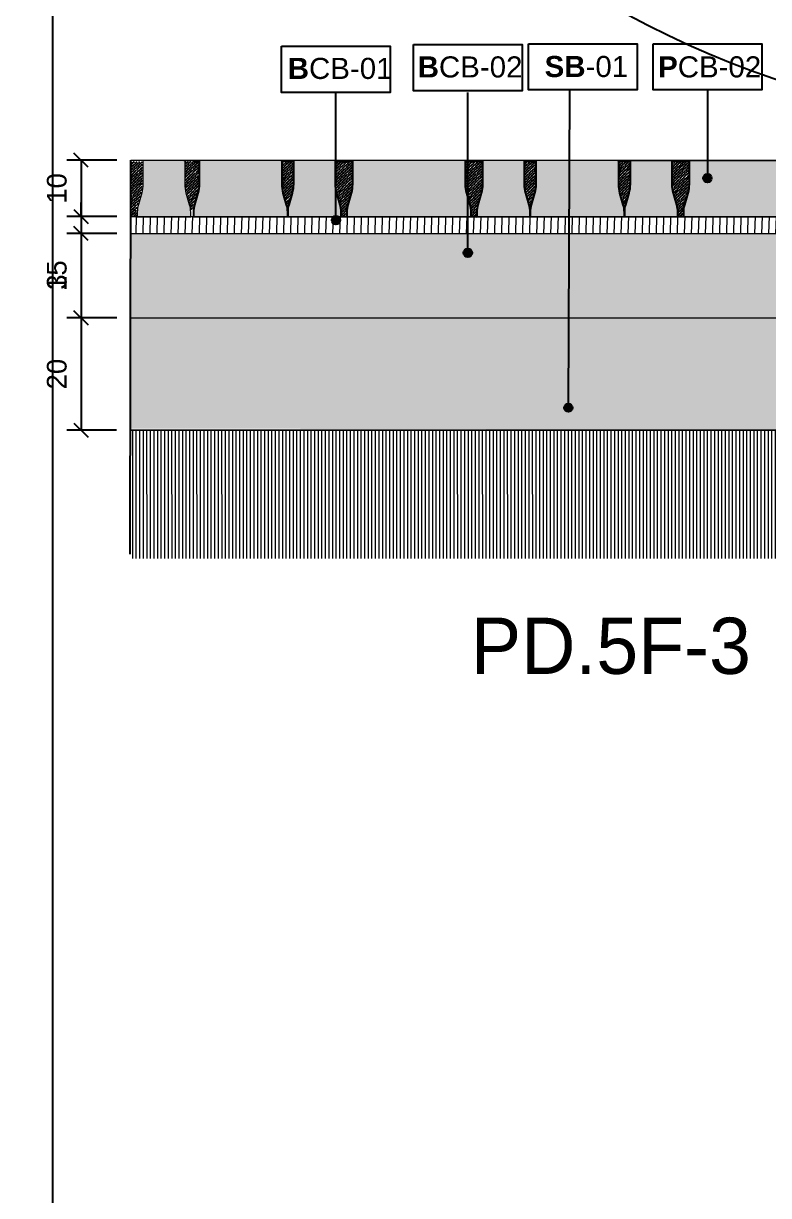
# Model space of a CAD drawing. Header units: metres. Extents: x -325 to 301, y -147 to 149.
# Drawn here: x 62.182 to 63.507, y 65.623 to 67.707 of the extents above; entities that cross this region are included whole.
import ezdxf

# ---------------------------------------------------------------- set-up
doc = ezdxf.new("R2010")
doc.units = ezdxf.units.M
doc.layers.get('Defpoints').update_dxf_attribs({"lineweight": 13})
doc.layers.add('-aux', color=50, linetype='Continuous', plot=False)
doc.layers.add('-AUX-TWQ', color=1, linetype='Continuous', plot=False)
doc.layers.add('0-TX-1_25', color=7, linetype='Continuous', true_color=0x3f4f7f)
doc.layers.add('EIT_3 TR sorra', color=7, linetype='Continuous', true_color=0xd8ceb0)
for name, color, linetype, lineweight, true_color in [('03-TR-Paviment_05_Open Joint Precast Pavements', 7, 'Continuous', 5, 0xb3b3b3), ('3-TR sorra granitica', 7, 'Continuous', 0, 0xf2dac9), ('3-TR tot_u', 7, 'Continuous', 5, 0x787878)]:
    doc.layers.add(name, color=color, linetype=linetype, lineweight=lineweight, true_color=true_color)
for name, color, linetype, lineweight in [('1-CM', 7, 'Continuous', 0), ('3-TR Seleccionat', 44, 'Continuous', 0), ('3-TR Tot-u', 37, 'Continuous', 0)]:
    doc.layers.add(name, color=color, linetype=linetype, lineweight=lineweight)
for name, color, linetype in [('1-SECCIÓ', 1, 'Continuous'), ('A-KEYPLAN_HATCH', 7, 'Continuous'), ('A_TEXT_2', 7, 'Continuous')]:
    doc.layers.add(name, color=color, linetype=linetype)
doc.styles.get("Standard").update_dxf_attribs({"font": 'arial.ttf'})
doc.styles.add('x-llegenda materials$0$ENGRAVERS', font='TT0586M.TTF')
doc.dimstyles.new('ISO-25', dxfattribs={"dimtxt": 0.1, "dimasz": 0.1, "dimexe": 0.1, "dimexo": 0.1, "dimgap": 0.1, "dimtad": 1, "dimdec": 0, "dimlfac": 100, "dimzin": 9, "dimtxsty": 'Standard', "dimblk": 'OBLIQUE', "dimcen": 0.1, "dimadec": 0, "dimazin": 0, "dimtfac": 1, "dimtdec": 0, "dimtmove": 0, "dimatfit": 3, "dimldrblk": 'OBLIQUE', "dimfxl": 1, "dimarcsym": 0})
pattern_1 = [(44.41469319198954, (33.19549454456551, -2.84445257708947), (0.001877787426372729, 0.006618133599094154), [0.00853281250000004, -0.00170656250000001, 0, -0.00170656250000001])]
pattern_2 = [(44.41469319198954, (33.79414858476848, -2.844639126016858), (0.001877787426372729, 0.006618133599094154), [0.00853281250000004, -0.00170656250000001, 0, -0.00170656250000001])]

# ---------------------------------------------------------------- blocks, each defined once
blk = doc.blocks.new('_Oblique')
at = {"color": 0, "lineweight": -2}
blk.add_line((-0.499999999995058, -0.4999999998130015), (0.500000000028669, 0.500000000163238), dxfattribs=at)
blk = doc.blocks.new('*D1138')
at = {"layer": '0-TX-1_25', "color": 0, "lineweight": -2, "transparency": 16777216}
for p, q in [((22.71055616553432, 67.30664303602829), (22.62361687277335, 67.30664303602829)), ((22.64861687277335, 67.30664303602829), (22.64861687277335, 67.14737715801235)), ((22.74861687277335, 67.14737715801235), (22.62361687277335, 67.14737715801235))]:
    blk.add_line(p, q, dxfattribs=at)
at = {"layer": 'Defpoints', "color": 0, "transparency": 16777216}
for p in [(22.73555616553432, 67.30664303602829), (22.64861687277335, 67.14737715801235), (66.3645737553828, 67.14737715801236)]:
    blk.add_point(p, dxfattribs=at)
at = {"layer": '0-TX-1_25', "color": 0, "lineweight": -2, "transparency": 16777216, "xscale": 0.025, "yscale": 0.025, "zscale": 0.025}
for p, rotation in [((22.64861687277335, 67.30664303602829), 90), ((22.64861687277335, 67.14737715801235), 270)]:
    blk.add_blockref('_Oblique', p, dxfattribs=dict(at, rotation=rotation))
at = {"layer": '0-TX-1_25', "color": 0, "transparency": 16777216, "insert": (22.60574681820311, 67.2270100970203), "char_height": 0.035, "attachment_point": 5, "rotation": 90}
blk.add_mtext('16', dxfattribs=at)
blk = doc.blocks.new('hatch keyplan 2')
at = {"layer": 'A-KEYPLAN_HATCH'}
blk.add_lwpolyline([(0, 0.005476596624248486), (0.012874798693294, 0.005476596623793739), (0.012874798693294, -2.273736754432321e-13), (0, 0)], close=True, dxfattribs=at)
blk = doc.blocks.new('hatch keyplan')
at = {"layer": 'A-KEYPLAN_HATCH'}
blk.add_blockref('hatch keyplan 2', (1.430579833341536, 0.8521467901477053), dxfattribs=at)
blk = doc.blocks.new('B-CB02')
at = {"layer": 'A-KEYPLAN_HATCH'}
blk.add_blockref('hatch keyplan', (-1.430579833341536, -0.8521467901477053), dxfattribs=at)
at = {"layer": 'A_TEXT_2', "insert": (-0.0007977308478888112, 0.004087061300781514), "char_height": 0.0025, "attachment_point": 1}
blk.add_mtext_dynamic_manual_height_columns('\\pi0.00129;{\\fArial|b1|i0|c0|p34;B}CB-02', width=0.01456192034901793, gutter_width=0.015, heights=[0], dxfattribs=at)
blk = doc.blocks.new('SB-01')
at = {"layer": 'A-KEYPLAN_HATCH'}
blk.add_blockref('hatch keyplan', (-1.430579833341536, -0.8521467901477053), dxfattribs=at)
at = {"layer": 'A_TEXT_2', "insert": (-0.0007977307988561444, 0.004032374434375541), "char_height": 0.0025, "attachment_point": 1}
blk.add_mtext_dynamic_manual_height_columns('\\pi0.00271;{\\fArial|b1|i0|c0|p34;SB}-01', width=0.01456192034901793, gutter_width=0.015, heights=[0], dxfattribs=at)
blk = doc.blocks.new('B-CB01')
at = {"layer": 'A-KEYPLAN_HATCH'}
blk.add_blockref('hatch keyplan', (-1.430579833341536, -0.8521467901477052), dxfattribs=at)
at = {"layer": 'A_TEXT_2', "insert": (-0.0007977308478921419, 0.004105509799023688), "char_height": 0.0025, "attachment_point": 1}
blk.add_mtext_dynamic_manual_height_columns('\\pi0.00152;{\\fArial|b1|i0|c0|p34;B}CB-01', width=0.01456192034901793, gutter_width=0.015, heights=[0], dxfattribs=at)
blk = doc.blocks.new('PCB03')
at = {"layer": 'A-KEYPLAN_HATCH'}
blk.add_blockref('hatch keyplan', (-1.42957983326266, -0.8521467901535917), dxfattribs=at)
at = {"layer": 'A_TEXT_2', "insert": (0.0002022692309803231, 0.0039881901570753), "char_height": 0.0025, "attachment_point": 1}
blk.add_mtext_dynamic_manual_height_columns('\\pi0.00139;{\\fArial|b1|i0|c0|p34;P}CB-02', width=0.01456192034901793, gutter_width=0.015, heights=[0], dxfattribs=at)
blk = doc.blocks.new('*D1159')
at = {"layer": '0-TX-1_25', "color": 0, "lineweight": -2, "transparency": 16777216}
for p, q in [((62.34834091447259, 67.46374710619102), (62.25948401243425, 67.46374710619102)), ((62.28448401243425, 67.46374710619102), (62.28448401243425, 67.36374710619103)), ((62.34834091383151, 67.36374710619103), (62.25948401243425, 67.36374710619103))]:
    blk.add_line(p, q, dxfattribs=at)
at = {"layer": 'Defpoints', "color": 0, "transparency": 16777216}
for p in [(62.37334091447259, 67.46374710619102), (62.28448401243425, 67.36374710619103), (62.37334091383151, 67.36374710619103)]:
    blk.add_point(p, dxfattribs=at)
at = {"layer": '0-TX-1_25', "color": 0, "lineweight": -2, "transparency": 16777216, "xscale": 0.025, "yscale": 0.025, "zscale": 0.025}
for p, rotation in [((62.28448401243425, 67.46374710619102), 90), ((62.28448401243425, 67.36374710619103), 270)]:
    blk.add_blockref('_Oblique', p, dxfattribs=dict(at, rotation=rotation))
at = {"layer": '0-TX-1_25', "color": 0, "transparency": 16777216, "insert": (62.241613957864, 67.413747106191), "char_height": 0.035, "attachment_point": 5, "rotation": 90}
blk.add_mtext('10', dxfattribs=at)
blk = doc.blocks.new('*D1160')
at = {"layer": '0-TX-1_25', "color": 0, "lineweight": -2, "transparency": 16777216}
for p, q in [((62.28448401243431, 67.36374710619103), (62.28448401243431, 67.38874710619103)), ((62.34834091383151, 67.36374710619103), (62.25948401243431, 67.36374710619103)), ((62.28448401243431, 67.36374710619103), (62.28448401243431, 67.33374710619103)), ((62.34834091363919, 67.33374710619103), (62.25948401243431, 67.33374710619103)), ((62.28448401243431, 67.33374710619103), (62.28448401243431, 67.21082759732336))]:
    blk.add_line(p, q, dxfattribs=at)
at = {"layer": 'Defpoints', "color": 0, "transparency": 16777216}
for p in [(62.37334091383151, 67.36374710619103), (62.28448401243431, 67.33374710619103), (62.37334091363919, 67.33374710619103)]:
    blk.add_point(p, dxfattribs=at)
at = {"layer": '0-TX-1_25', "color": 0, "lineweight": -2, "transparency": 16777216, "xscale": 0.025, "yscale": 0.025, "zscale": 0.025}
for p, rotation in [((62.28448401243431, 67.36374710619103), 270), ((62.28448401243431, 67.33374710619103), 90)]:
    blk.add_blockref('_Oblique', p, dxfattribs=dict(at, rotation=rotation))
at = {"layer": '0-TX-1_25', "color": 0, "transparency": 16777216, "insert": (62.24160202061985, 67.24728735175717), "char_height": 0.035, "attachment_point": 5, "rotation": 90}
blk.add_mtext('3', dxfattribs=at)
blk = doc.blocks.new('*D1161')
at = {"layer": '0-TX-1_25', "color": 0, "lineweight": -2, "transparency": 16777216}
for p, q in [((62.34809694370386, 67.3335810186534), (62.25948401243436, 67.3335810186534)), ((62.28448401243436, 67.3335810186534), (62.28448401243436, 67.18374710619258)), ((62.34809694274331, 67.18374710619258), (62.25948401243436, 67.18374710619258))]:
    blk.add_line(p, q, dxfattribs=at)
at = {"layer": 'Defpoints', "color": 0, "transparency": 16777216}
for p in [(62.37309694370386, 67.3335810186534), (62.28448401243436, 67.18374710619258), (62.37309694274331, 67.18374710619258)]:
    blk.add_point(p, dxfattribs=at)
at = {"layer": '0-TX-1_25', "color": 0, "lineweight": -2, "transparency": 16777216, "xscale": 0.025, "yscale": 0.025, "zscale": 0.025}
for p, rotation in [((62.28448401243436, 67.3335810186534), 90), ((62.28448401243436, 67.18374710619258), 270)]:
    blk.add_blockref('_Oblique', p, dxfattribs=dict(at, rotation=rotation))
at = {"layer": '0-TX-1_25', "color": 0, "transparency": 16777216, "insert": (62.24161395786411, 67.25866406242297), "char_height": 0.035, "attachment_point": 5, "rotation": 90}
blk.add_mtext('15', dxfattribs=at)
blk = doc.blocks.new('*D1162')
at = {"layer": '0-TX-1_25', "color": 0, "lineweight": -2, "transparency": 16777216}
for p, q in [((62.34781579914892, 67.18358154560522), (62.25948401243442, 67.18358154560522)), ((62.28448401243442, 67.18358154560522), (62.28448401243442, 66.98374710619439)), ((62.34781579786783, 66.98374710619439), (62.25948401243442, 66.98374710619439))]:
    blk.add_line(p, q, dxfattribs=at)
at = {"layer": 'Defpoints', "color": 0, "transparency": 16777216}
for p in [(62.37281579914892, 67.18358154560522), (62.28448401243442, 66.98374710619439), (62.37281579786783, 66.98374710619439)]:
    blk.add_point(p, dxfattribs=at)
at = {"layer": '0-TX-1_25', "color": 0, "lineweight": -2, "transparency": 16777216, "xscale": 0.025, "yscale": 0.025, "zscale": 0.025}
for p, rotation in [((62.28448401243442, 67.18358154560522), 90), ((62.28448401243442, 66.98374710619439), 270)]:
    blk.add_blockref('_Oblique', p, dxfattribs=dict(at, rotation=rotation))
at = {"layer": '0-TX-1_25', "color": 0, "transparency": 16777216, "insert": (62.24161395786417, 67.08366432589978), "char_height": 0.035, "attachment_point": 5, "rotation": 90}
blk.add_mtext('20', dxfattribs=at)
blk = doc.blocks.new('POINT')
at = {"layer": '0-TX-1_25'}
h = blk.add_hatch(dxfattribs=at)
h.set_pattern_fill('ANGLE', color=256)
h.set_pattern_definition([(0, (-83.74681484067048, -12.72584030761209), (0, 6.985), [5.08, -1.905]), (90, (-83.74681484067048, -12.72584030761209), (-6.985, 4.277078946022131e-16), [5.08, -1.905])])
edge = h.paths.add_edge_path()
edge.add_arc((0, 0), 0.0075, 0, 360)
h = blk.add_hatch(color=256, dxfattribs=at)
h.dxf.hatch_style = 1
edge = h.paths.add_edge_path()
edge.add_arc((0, 0), 0.0075, 0, 360)
blk.add_circle((0, 0), 0.0075, dxfattribs=at)

msp = doc.modelspace()

# ---------------------------------------------------------------- hatches: boundary and pattern name
at = {"layer": '03-TR-Paviment_05_Open Joint Precast Pavements'}
h = msp.add_hatch(color=256, dxfattribs=at)
h.dxf.hatch_style = 1
edge = h.paths.add_edge_path()
edge.add_line((62.47958551943285, 67.36328667839722), (62.47958807267612, 67.37148245737839))
edge.add_arc((62.4311705143372, 67.37149754203342), 0.04841756068875655, 359.9821493055315, 375.9811684319209)
edge.add_line((62.47771684468979, 67.38482793264126), (62.47177666708347, 67.40556952010499))
edge.add_arc((62.52671274156273, 67.42130264190166), 0.05714458330112045, 179.982144198055, 195.981163324337, ccw=False)
edge.add_line((62.46956816103658, 67.42132045058415), (62.46958097359121, 67.46244572486248))
edge.add_line((62.46958097359121, 67.46244572486248), (62.46878376905501, 67.462445974806))
edge.add_line((62.46878376905501, 67.462445974806), (62.46878403270307, 67.4632900495877))
edge.add_line((62.46878403270307, 67.4632900495877), (62.395486241358, 67.46331288790331))
edge.add_line((62.395486241358, 67.46331288790331), (62.39548597856567, 67.46246881122308))
edge.add_line((62.39548597856567, 67.46246881122308), (62.39468877317373, 67.46246906306514))
edge.add_line((62.39468877317373, 67.46246906306514), (62.39467595924195, 67.42134378930824))
edge.add_arc((62.33753136318598, 67.4213615943904), 0.05714459882981884, 343.98312868647014, 359.9821478127524, ccw=False)
edge.add_line((62.39245763669568, 67.40559423399753), (62.38650453527847, 67.38485634958812))
edge.add_arc((62.43304254643377, 67.37149695950836), 0.04841755658429921, 163.9831303516166, 179.9821494780036)
edge.add_line((62.38462499219926, 67.37151204401637), (62.38462243810025, 67.36331626693375))
edge.add_line((62.38462243810025, 67.36331626693375), (62.47958551943285, 67.36328667839722))
h = msp.add_hatch(color=256, dxfattribs=at)
h.dxf.hatch_style = 1
edge = h.paths.add_edge_path()
edge.add_line((62.65207667236613, 67.36323293379066), (62.65207922602792, 67.37142871158991))
edge.add_arc((62.60366166282535, 67.3714438022304), 0.04841756555427229, 359.9821422243306, 375.9811613507175)
edge.add_line((62.65020799950291, 67.38477418842514), (62.64426782230576, 67.40551577447432))
edge.add_arc((62.69920390477674, 67.42124890043095), 0.05714459212931318, 179.982146001704, 195.9811651279875, ccw=False)
edge.add_line((62.64205931542184, 67.4212667073173), (62.64207212789228, 67.46239197950186))
edge.add_line((62.64207212789228, 67.46239197950186), (62.6412749219228, 67.46239222857093))
edge.add_line((62.6412749219228, 67.46239222857093), (62.64127518653886, 67.46323630424578))
edge.add_line((62.64127518653886, 67.46323630424578), (62.49544932148278, 67.4632817423681))
edge.add_line((62.49544932148278, 67.4632817423681), (62.49544906047676, 67.46243766375186))
edge.add_line((62.49544906047676, 67.46243766375186), (62.49465185372638, 67.46243791658064))
edge.add_line((62.49465185372638, 67.46243791658064), (62.49463904159962, 67.42131264135303))
edge.add_arc((62.43749445619881, 67.42133044917954), 0.05714458817551064, 343.9831259315361, 359.9821450578195, ccw=False)
edge.add_line((62.49242071870966, 67.4055630890854), (62.48646761721762, 67.38482520281484))
edge.add_arc((62.53300561872106, 67.37146581108857), 0.04841754776142289, 163.9831253273422, 179.9821444537296)
edge.add_line((62.48458807331075, 67.37148089983957), (62.48458551871838, 67.36328512207773))
edge.add_line((62.48458551871838, 67.36328512207773), (62.65207667236613, 67.36323293379066))
h = msp.add_hatch(color=256, dxfattribs=at)
h.dxf.hatch_style = 1
edge = h.paths.add_edge_path()
edge.add_line((62.74703975384595, 67.36320333732556), (62.74704230708923, 67.37139911630673))
edge.add_arc((62.69862474875031, 67.37141420096177), 0.04841756068875655, 359.9821493055315, 375.9811684319209)
edge.add_line((62.7451710791029, 67.3847445915696), (62.73923090149658, 67.40548617903333))
edge.add_arc((62.79416697597583, 67.42121930083), 0.05714458330112045, 179.982144198055, 195.981163324337, ccw=False)
edge.add_line((62.73702239544969, 67.42123710951249), (62.73703520800431, 67.46236238379082))
edge.add_line((62.73703520800431, 67.46236238379082), (62.73623800346812, 67.46236263373434))
edge.add_line((62.73623800346812, 67.46236263373434), (62.73623826711618, 67.46320670851604))
edge.add_line((62.73623826711618, 67.46320670851604), (62.66294047577111, 67.46322954683166))
edge.add_line((62.66294047577111, 67.46322954683166), (62.66294021297878, 67.46238547015142))
edge.add_line((62.66294021297878, 67.46238547015142), (62.66214300758683, 67.46238572199348))
edge.add_line((62.66214300758683, 67.46238572199348), (62.66213019365506, 67.42126044823658))
edge.add_arc((62.60498559759909, 67.42127825331873), 0.05714459882981884, 343.98312868648384, 359.9821478127666, ccw=False)
edge.add_line((62.65991187110879, 67.40551089292588), (62.65395876969158, 67.38477300851646))
edge.add_arc((62.70049678084688, 67.37141361843672), 0.04841755658429529, 163.9831303516328, 179.9821494780204)
edge.add_line((62.65207922661237, 67.37142870294471), (62.65207667251336, 67.36323292586209))
edge.add_line((62.65207667251336, 67.36323292586209), (62.74703975384595, 67.36320333732556))
h = msp.add_hatch(color=256, dxfattribs=at)
h.dxf.hatch_style = 1
edge = h.paths.add_edge_path()
edge.add_line((62.97827648099108, 67.36313127704271), (62.97827903657013, 67.371327056163))
edge.add_arc((62.92986148264567, 67.37134214171607), 0.04841755627457665, 359.9821482411915, 375.9811673675822)
edge.add_line((62.9764078090023, 67.38467253024393), (62.97046762906957, 67.40541411780121))
edge.add_arc((63.0254037100419, 67.42114724192696), 0.05714459018449601, 179.982144650628, 195.9811637769098, ccw=False)
edge.add_line((62.96825912263223, 67.42116505016021), (62.96827193700123, 67.4622903232005))
edge.add_line((62.96827193700123, 67.4622903232005), (62.96747473196231, 67.46229057223216))
edge.add_line((62.96747473196231, 67.46229057223216), (62.96747499567586, 67.46313464864237))
edge.add_line((62.96747499567586, 67.46313464864237), (62.76790355474177, 67.46319683404275))
edge.add_line((62.76790355474177, 67.46319683404275), (62.7679032937264, 67.46235275519389))
edge.add_line((62.7679032937264, 67.46235275519389), (62.76710608690118, 67.46235300616152))
edge.add_line((62.76710608690118, 67.46235300616152), (62.76709327388127, 67.4212277319019))
edge.add_arc((62.7099486871478, 67.42124553623272), 0.05714458950707976, 343.9831294368872, 359.9821485631699, ccw=False)
edge.add_line((62.76487495190317, 67.40547817913156), (62.75892184908076, 67.38474029454562))
edge.add_arc((62.80545985694388, 67.37138090506429), 0.04841755325480497, 163.9831299573297, 179.98214908372)
edge.add_line((62.75704230603897, 67.37139598990444), (62.75703975234912, 67.36320021140726))
edge.add_line((62.75703975234912, 67.36320021140726), (62.97827648099108, 67.36313127704271))
h = msp.add_hatch(color=256, dxfattribs=at)
h.dxf.hatch_style = 1
edge = h.paths.add_edge_path()
edge.add_line((63.0832395589307, 67.363098573383), (63.08324211398835, 67.37129435112614))
edge.add_arc((63.03482455063666, 67.3713094315909), 0.04841756570021631, 359.9821542660086, 375.9811733923985)
edge.add_line((63.08137088465293, 67.38463982760832), (63.07543070792106, 67.40538141363879))
edge.add_arc((63.13036678739467, 67.4211145359337), 0.05714458823962914, 179.9821432996088, 195.9811624258908, ccw=False)
edge.add_line((63.07322220193029, 67.4211323455138), (63.07323501531259, 67.46225761719565))
edge.add_line((63.07323501531259, 67.46225761719565), (63.07243780981775, 67.46225786647867))
edge.add_line((63.07243780981775, 67.46225786647867), (63.07243807307537, 67.4631019431402))
edge.add_line((63.07243807307537, 67.4631019431402), (62.99914028313552, 67.46312478163236))
edge.add_line((62.99914028313552, 67.46312478163236), (62.99914001894733, 67.46228070500823))
edge.add_line((62.99914001894733, 67.46228070500823), (62.99834281353667, 67.46228095638502))
edge.add_line((62.99834281353667, 67.46228095638502), (62.99833000140991, 67.42115568115742))
edge.add_arc((62.94118541983894, 67.42117349272868), 0.05714458434683836, 343.98312217567405, 359.98214130195583, ccw=False)
edge.add_line((62.99611167763616, 67.40540613009043), (62.99015857658134, 67.38466824310322))
edge.add_arc((63.03669658107776, 67.37130884913242), 0.04841755125752619, 163.983123751595, 179.9821428779852)
edge.add_line((62.98827903217176, 67.37132393921608), (62.98827648037111, 67.363128161342))
edge.add_line((62.98827648037111, 67.363128161342), (63.0832395589307, 67.363098573383))
h = msp.add_hatch(color=256, dxfattribs=at)
h.dxf.hatch_style = 1
edge = h.paths.add_edge_path()
edge.add_line((63.25073071256909, 67.36304638486327), (63.25073326625894, 67.37124216336045))
edge.add_arc((63.20231570552549, 67.37125725355217), 0.04841756308501075, 359.9821427544733, 375.9811618808611)
edge.add_line((63.24886203970588, 67.38458763949775), (63.24292186204345, 67.40532922556565))
edge.add_arc((63.29785794634535, 67.42106235002358), 0.0571445934768462, 179.9821440516828, 195.9811631779672, ccw=False)
edge.add_line((63.24071335564351, 67.42108015885522), (63.24072616763932, 67.46220543082582))
edge.add_line((63.24072616763932, 67.46220543082582), (63.23992896211641, 67.46220567941091))
edge.add_line((63.23992896211641, 67.46220567941091), (63.23992922628589, 67.46304975556976))
edge.add_line((63.23992922628589, 67.46304975556976), (63.09410336122046, 67.46309519345942))
edge.add_line((63.09410336122046, 67.46309519345942), (63.09410309976786, 67.46225111532719))
edge.add_line((63.09410309976786, 67.46225111532719), (63.09330589440398, 67.4622513678672))
edge.add_line((63.09330589440398, 67.4622513678672), (63.09329308135601, 67.42112609290965))
edge.add_arc((63.03614849528885, 67.42114389898829), 0.05714458884132004, 343.9831276842342, 359.9821468105161, ccw=False)
edge.add_line((63.09107475892199, 67.40537654039066), (63.08512165742994, 67.38463865412011))
edge.add_arc((63.13165965893337, 67.37127926239384), 0.04841754776141606, 163.9831253273398, 179.9821444537296)
edge.add_line((63.08324211352306, 67.37129435114484), (63.0832395589307, 67.363098573383))
edge.add_line((63.0832395589307, 67.363098573383), (63.25073071256909, 67.36304638486327))
h = msp.add_hatch(color=256, dxfattribs=at)
h.dxf.hatch_style = 1
edge = h.paths.add_edge_path()
edge.add_line((63.34569379360235, 67.36301678888218), (63.34569634730155, 67.37121256761199))
edge.add_arc((63.2972787903841, 67.37122765540957), 0.04841755926827373, 359.9821455862203, 375.9811647126083)
edge.add_line((63.34382512023643, 67.3845580426048), (63.33788494171826, 67.40529963057124))
edge.add_arc((63.39282101686382, 67.42103275411571), 0.05714458442288225, 179.9821456988248, 195.981164825108, ccw=False)
edge.add_line((63.33567643521544, 67.42105056130174), (63.33568924821665, 67.46217583509608))
edge.add_line((63.33568924821665, 67.46217583509608), (63.33489204413637, 67.46217608478825))
edge.add_line((63.33489204413637, 67.46217608478825), (63.3348923073285, 67.46302015982131))
edge.add_line((63.3348923073285, 67.46302015982131), (63.2615945155088, 67.46304299792298))
edge.add_line((63.2615945155088, 67.46304299792298), (63.26159425318175, 67.46219892122403))
edge.add_line((63.26159425318175, 67.46219892122403), (63.26079704778046, 67.46219917283348))
edge.add_line((63.26079704778046, 67.46219917283348), (63.26078423292746, 67.42107389934661))
edge.add_arc((63.20363963820216, 67.42109169951742), 0.05714459749761282, 343.9831336104033, 359.9821527366866, ccw=False)
edge.add_line((63.2585659117864, 67.40532434421243), (63.25261280944797, 67.38458646007308))
edge.add_arc((63.29915082060326, 67.37122706999332), 0.04841755658429239, 163.9831303516143, 179.9821494780036)
edge.add_line((63.25073326636876, 67.37124215450133), (63.25073071271633, 67.36304637693472))
edge.add_line((63.25073071271633, 67.36304637693472), (63.34569379360235, 67.36301678888218))
h = msp.add_hatch(color=256, dxfattribs=at)
h.dxf.hatch_style = 1
edge = h.paths.add_edge_path()
edge.add_line((63.57693052120339, 67.36294472834798), (63.57693307631717, 67.37114050748697))
edge.add_arc((63.52851552321576, 67.37115559289046), 0.04841755545148001, 359.9821484179003, 375.9811675442892)
edge.add_line((63.57506184873999, 67.38448598133526), (63.56912166973783, 67.40522756885512))
edge.add_arc((63.6240577513765, 67.42096069472873), 0.05714459130631445, 179.9821461514404, 195.9811652777236, ccw=False)
edge.add_line((63.56691316284455, 67.42097850146548), (63.56692597721354, 67.46210377450576))
edge.add_line((63.56692597721354, 67.46210377450576), (63.56612877172806, 67.46210402402141))
edge.add_line((63.56612877172806, 67.46210402402141), (63.56612903541355, 67.4629480997337))
edge.add_line((63.56612903541355, 67.4629480997337), (63.36655759494474, 67.46301028511537))
edge.add_line((63.36655759494474, 67.46301028511537), (63.36655733346408, 67.46216620628522))
edge.add_line((63.36655733346408, 67.46216620628522), (63.3657601271135, 67.46216645746678))
edge.add_line((63.3657601271135, 67.46216645746678), (63.36574731317237, 67.42104118347721))
edge.add_arc((63.30860272593871, 67.42105898439542), 0.05714459000621735, 343.98313285869614, 359.982151984978, ccw=False)
edge.add_line((63.3635289921155, 67.40529163043684), (63.35757588928372, 67.38455374561825))
edge.add_arc((63.40411389714685, 67.37119435613691), 0.04841755325481181, 163.983129957332, 179.98214908372)
edge.add_line((63.35569634624193, 67.37120944097707), (63.35569379210551, 67.36301366296388))
edge.add_line((63.35569379210551, 67.36301366296388), (63.57693052120339, 67.36294472834798))
at = {"layer": '3-TR Seleccionat'}
h = msp.add_hatch(dxfattribs=at)
h.set_pattern_fill('ANSI31', color=256, scale=0.002, angle=45, style=0)
h.set_pattern_definition([(90, (-441011.9001445141, -650769.4114287692), (-0.00635, 1.301042606982605e-18), [])])
h.paths.add_polyline_path([(64.02995618926958, 66.98374709557088), (64.02582826170095, 66.98374709559734), (63.67334091232302, 66.98374709785703), (62.37334091142108, 66.98374710611694), (62.37202824400504, 66.75601852523022), (65.37202824370007, 66.75601852523022), (65.37202824370007, 67.04440393493407), (63.98275801857116, 66.98374709587345)])
at = {"layer": '3-TR sorra granitica'}
h = msp.add_hatch(dxfattribs=at)
h.set_pattern_fill('LINE', color=256, scale=0.09999999999999998, angle=52.72158337429795, style=0)
h.set_pattern_definition([(88.36805561304612, (92.05289207266992, 274.8026612081841), (-0.01249492990494964, 0.0003559868963814099), [])])
h.paths.add_polyline_path([(62.37334091363916, 67.36374711450726), (62.3733409136764, 67.33374711450726), (63.67058118510037, 67.333747106191), (63.67334091479634, 67.3637471061733)])
at = {"layer": '3-TR Tot-u'}
h = msp.add_hatch(dxfattribs=at)
h.set_pattern_fill('EARTH', color=256, scale=0.005, angle=-80.8247561036608, style=0)
h.set_pattern_definition([(279.1752438963392, (16.34258739799042, 72.19781893710872), (0.03640645211205976, -0.02628108149624554), [0.03175, -0.03175]), (279.1752438963392, (16.35434131054199, 72.19971744409919), (0.03640645211205976, -0.02628108149624554), [0.03175, -0.03175]), (279.1752438963392, (16.36609522309353, 72.20161595108965), (0.03640645211205976, -0.02628108149624554), [0.03175, -0.03175]), (9.175243896339197, (16.37064602960756, 72.19833081590262), (0.02628108149624554, 0.03640645211205976), [0.03175, -0.03175]), (9.175243896339197, (16.37254453659801, 72.18657690335107), (0.02628108149624554, 0.03640645211205976), [0.03175, -0.03175]), (9.175243896339197, (16.37444304358848, 72.17482299079951), (0.02628108149624554, 0.03640645211205976), [0.03175, -0.03175])])
h.paths.add_polyline_path([(63.6257017250916, 66.98459734111994), (63.65130029235267, 67.18374709778222), (62.37334091267755, 67.18374710619099), (62.37244705706777, 66.98684603397008)])
h.paths.add_polyline_path([(63.99605443947557, 67.18374709551375), (64.02555012295502, 66.98561543922503), (65.37202824193214, 67.04440393485689), (65.36937364356842, 67.3168188596524), (63.98529545531434, 67.25601853000347)])
at = {"layer": '3-TR tot_u'}
h = msp.add_hatch(dxfattribs=at)
h.set_pattern_fill('AR-CONC', color=256, scale=0.0002, angle=90.26641431039367)
h.set_pattern_definition([(140.2664143103937, (28.05867056734678, -0.3852396847464803), (0.003018358551071247, 0.03645136258436954), [0.00381, -0.04191]), (85.26641431039367, (28.05867056734678, -0.3852396847464803), (-0.03817818106754276, -0.007226282933233686), [0.003048, -0.033528116834]), (190.7178590103937, (28.05892209654573, -0.3822020809509894), (-0.03515982095845395, 0.02922507956224307), [0.00323800176, -0.03561804892000001]), (136.4506143103937, (28.04851067717976, -0.3852869266142562), (0.00815628255818146, 0.05425431968784703), [0.005715, -0.062865]), (186.9019719203937, (28.04919036194612, -0.3807657373471756), (-0.04970546584793135, 0.04725021761608914), [0.004857004628, -0.053427121632]), (81.45056548039366, (28.04851067717976, -0.3852869266142562), (-0.04970546584550613, 0.04725021761879526), [0.004571993414, -0.050291946384]), (111.2664143103937, (28.05102702878763, -0.3801951710638036), (0.02031182351307306, 0.03041765279537408), [0.00381, -0.04191]), (56.2664143103937, (28.05102702878763, -0.3801951710638036), (-0.03689466829018208, 0.01218898497184377), [0.003048, -0.033528]), (161.7178593103937, (28.05271968075727, -0.377660366665296), (-0.01658284496692729, 0.04260663769872181), [0.003238001759999998, -0.03561798751999996]), (127.7664143103937, (28.05867056734678, -0.3852396847464803), (-0.01691369723239765, 0.0005390813352213942), [0, -0.0331216, 0, -0.034036, 0, -0.033655]), (97.76641431039367, (28.05867056734678, -0.3852396847464803), (-0.02009803784807661, 0.01327062430379522), [0, -0.0194056, 0, -0.0323596, 0, -0.012827]), (57.76641431039366, (28.05872324202935, -0.3965679622827025), (0.001019642850235293, 0.02712315336894964), [0, -0.0127, 0, -0.039624, 0, -0.052578]), (47.76641431039366, (28.05874686296324, -0.4016479073662254), (-0.005222997154178432, 0.02960187044262312), [0, -0.01651, 0, -0.0263144, 0, -0.037338])])
h.paths.add_polyline_path([(63.67058118506313, 67.33374709787473), (62.37334091363996, 67.333747106191), (62.37334091267755, 67.18374710619099), (62.38632046305857, 67.18374710610779), (63.65130029238041, 67.18374709799834)])
at = {"layer": 'EIT_3 TR sorra'}
h = msp.add_hatch(dxfattribs=at)
h.set_pattern_fill('ANSI36', color=256, scale=0.001075000000000009, angle=-0.5853068080104545, style=0, double=1)
h.set_pattern_definition([(44.41469319198954, (33.09473398752495, -2.84529327947881), (0.001877787426372729, 0.006618133599094154), [0.00853281250000004, -0.00170656250000001, 0, -0.00170656250000001])])
edge = h.paths.add_edge_path()
edge.add_line((62.3838249636368, 67.36244092176464), (62.38462257236525, 67.36374710611868))
edge.add_line((62.38462257236525, 67.36374710611868), (62.37334091383148, 67.363747106191))
edge.add_line((62.37334091383148, 67.363747106191), (62.37322464943841, 67.40171604939442))
edge.add_line((62.37322464943841, 67.40171604939442), (62.37325897578064, 67.42003023388041))
edge.add_line((62.37325897578064, 67.42003023388041), (62.37333687491002, 67.46159187237244))
edge.add_line((62.37333687491002, 67.46159187237244), (62.39389129840664, 67.46159721062682))
edge.add_line((62.39389129840664, 67.46159721062682), (62.39387848249623, 67.42046844106555))
edge.add_arc((62.33673390280905, 67.42048625000997), 0.05714458246222884, 343.98312472598076, 359.98214393516537, ccw=False)
edge.add_line((62.39166015949665, 67.40471889033655), (62.38570705959791, 67.38398100467265))
edge.add_arc((62.41414361599112, 67.37231086161034), 0.03073808677518565, 157.6871322574837, 196.1769043629337)
edge.add_line((62.3846225709473, 67.36374710787032), (62.3838249636368, 67.36244092176464))
h = msp.add_hatch(dxfattribs=at)
h.set_pattern_fill('ANSI36', color=256, scale=0.001075000000000009, angle=-0.5853068080104545, style=0, double=1)
h.set_pattern_definition(pattern_1)
edge = h.paths.add_edge_path()
edge.add_line((62.48458552067736, 67.36328162415398), (62.47958807158653, 67.37147895983293))
edge.add_arc((62.45442541246928, 67.37475735725444), 0.02537532863835011, 352.5768505705518, 383.3823293483438)
edge.add_line((62.47771684468979, 67.38482793264126), (62.47263624719179, 67.40256808526912))
edge.add_line((62.47263624719179, 67.40256808526912), (62.46956972657013, 67.4208792765577))
edge.add_line((62.46956972657013, 67.4208792765577), (62.46958097213163, 67.46244103997876))
edge.add_line((62.46958097213163, 67.46244103997876), (62.4946518554472, 67.46243791301616))
edge.add_line((62.4946518554472, 67.46243791301616), (62.49463903953679, 67.42130914345489))
edge.add_arc((62.43749445984962, 67.42132695239931), 0.05714458246222884, 343.98312472598076, 359.98214393516537, ccw=False)
edge.add_line((62.49242071653721, 67.4055595927259), (62.48646761663848, 67.38482170706199))
edge.add_arc((62.46997775176934, 67.38487898788156), 0.01648996435698593, 305.6475813037554, 359.80097253469114, ccw=False)
edge.add_line((62.47958807016858, 67.37147896158457), (62.48458552067736, 67.36328162415398))
h = msp.add_hatch(dxfattribs=at)
h.set_pattern_fill('ANSI36', color=256, scale=0.001075000000000009, angle=-0.5853068080104545, style=0, double=1)
h.set_pattern_definition(pattern_1)
edge = h.paths.add_edge_path()
edge.add_line((62.65207667299473, 67.36322943755152), (62.65207922711245, 67.37142521509942))
edge.add_arc((62.60366167401016, 67.37144030050281), 0.04841755545236106, 359.9821484180183, 375.9811675441314)
edge.add_line((62.65020799953528, 67.38477068894773), (62.64426782343708, 67.40551227914705))
edge.add_arc((62.69920390957213, 67.4212454105133), 0.05714459714115843, 179.9821502046111, 195.9811693308287, ccw=False)
edge.add_line((62.64205931520407, 67.42126321320939), (62.64207213074012, 67.46239198078545))
edge.add_line((62.64207213074012, 67.46239198078545), (62.66214300814566, 67.46238572430121))
edge.add_line((62.66214300814566, 67.46238572430121), (62.66213019355889, 67.421256957153))
edge.add_arc((62.60498560166507, 67.42127476265037), 0.05714459466780223, 343.98312826884415, 359.9821473951551, ccw=False)
edge.add_line((62.65991187105939, 67.40550740300553), (62.65395877011682, 67.38476951881005))
edge.add_arc((62.70049676802938, 67.37141012603603), 0.04841754459903838, 163.9831229631202, 179.9821420893331)
edge.add_line((62.65207922578208, 67.37142521678406), (62.65207667204545, 67.36322943712365))
h = msp.add_hatch(dxfattribs=at)
h.set_pattern_fill('ANSI36', color=256, scale=0.001075000000000009, angle=-0.5853068080104545, style=0, double=1)
h.set_pattern_definition(pattern_1)
edge = h.paths.add_edge_path()
edge.add_line((62.75703975233957, 67.36319673406831), (62.74703975391817, 67.36319985042955))
edge.add_line((62.74703975391817, 67.36319985042955), (62.74704230762673, 67.37139562939203))
edge.add_arc((62.69862476028582, 67.37141071374819), 0.04841754969064903, 359.9821496551481, 375.9811687812606)
edge.add_line((62.74517107998408, 67.38474110161181), (62.73923090300207, 67.40548269301176))
edge.add_arc((62.79416697748155, 67.42121581480843), 0.05714458330134588, 179.9821441980551, 195.9811633242723, ccw=False)
edge.add_line((62.73702239695518, 67.42123362349092), (62.73703521315987, 67.46236238451559))
edge.add_line((62.73703521315987, 67.46236238451559), (62.76710608905231, 67.46235301329861))
edge.add_line((62.76710608905231, 67.46235301329861), (62.76709327239168, 67.42122425252529))
edge.add_arc((62.70994868332724, 67.42124205494218), 0.05714459183745434, 343.9831313565828, 359.9821504828938, ccw=False)
edge.add_line((62.76487495085081, 67.40547469903834), (62.75892184902444, 67.38473681604349))
edge.add_arc((62.80545985299756, 67.37137742386831), 0.04841755025909662, 163.9831256231318, 179.982144749346)
edge.add_line((62.7570423050895, 67.37139251237028), (62.75703975233957, 67.36319673406831))
edge.add_line((62.75703975233957, 67.36319673406831), (62.74703975391817, 67.36319985042955))
h = msp.add_hatch(dxfattribs=at)
h.set_pattern_fill('ANSI36', color=256, scale=0.001075000000000009, angle=-0.5853068080104545, style=0, double=1)
h.set_pattern_definition(pattern_2)
edge = h.paths.add_edge_path()
edge.add_line((62.98827647813317, 67.36312466335399), (62.9782764801677, 67.36312777946387))
edge.add_line((62.9782764801677, 67.36312777946387), (62.97827903201512, 67.37132355850117))
edge.add_arc((62.92986148534717, 67.37133865123737), 0.04841754902031264, 359.9821397382441, 375.9811588643573)
edge.add_line((62.97640780670825, 67.38466903086007), (62.97046762832103, 67.40541062208351))
edge.add_arc((63.02540370446528, 67.42114374404628), 0.05714458494750244, 179.9821438985967, 195.9811630248136, ccw=False)
edge.add_line((62.96825912229284, 67.42116155302794), (62.96827193700123, 67.4622903232005))
edge.add_line((62.96827193700123, 67.4622903232005), (62.99834281479222, 67.46228095283927))
edge.add_line((62.99834281479222, 67.46228095283927), (62.99832999778548, 67.42115218345816))
edge.add_arc((62.94118540872104, 67.42116998587505), 0.05714459183745434, 343.9831313565828, 359.9821504828938, ccw=False)
edge.add_line((62.99611167624461, 67.4054026299712), (62.99015857531138, 67.38466474600837))
edge.add_arc((63.03669657681534, 67.37130535428201), 0.04841754776194497, 163.9831253274145, 179.9821444536289)
edge.add_line((62.98827903140451, 67.3713204430331), (62.98827647813317, 67.36312466335399))
edge.add_line((62.98827647813317, 67.36312466335399), (62.9782764801677, 67.36312777946387))
h = msp.add_hatch(dxfattribs=at)
h.set_pattern_fill('ANSI36', color=256, scale=0.001075000000000009, angle=-0.5853068080104545, style=0, double=1)
h.set_pattern_definition(pattern_2)
edge = h.paths.add_edge_path()
edge.add_line((63.08323956088969, 67.36309507545926), (63.08324211317433, 67.37129085377993))
edge.add_arc((63.0348245617182, 67.37130593888406), 0.04841755380611091, 359.9821487715369, 375.9811678976494)
edge.add_line((63.08137088557844, 67.38463632716292), (63.07543070858709, 67.40537791833025))
edge.add_arc((63.13036679139051, 67.42111104095733), 0.05714459153221159, 179.9821427006638, 195.9811618268815, ccw=False)
edge.add_line((63.07322220263374, 67.42112885113582), (63.07323501816043, 67.46225761847924))
edge.add_line((63.07323501816043, 67.46225761847924), (63.0933058952036, 67.46225136457278))
edge.add_line((63.0933058952036, 67.46225136457278), (63.09329307958335, 67.42112259490291))
edge.add_arc((63.03614849751224, 67.42114040306154), 0.05714458484591867, 343.9831255974657, 359.9821447237785, ccw=False)
edge.add_line((63.09107475673082, 67.40537304356586), (63.08512165714669, 67.38463515838369))
edge.add_arc((63.13165965857611, 67.37127576156946), 0.04841754909415687, 163.9831195159829, 179.9821386421943)
edge.add_line((63.0832421118346, 67.37129085523189), (63.08323955991234, 67.36309507433346))
h = msp.add_hatch(dxfattribs=at)
h.set_pattern_fill('ANSI36', color=256, scale=0.001075000000000009, angle=-0.5853068080104545, style=0, double=1)
h.set_pattern_definition(pattern_2)
edge = h.paths.add_edge_path()
edge.add_line((63.25073071320706, 67.36304288885678), (63.2507332668782, 67.37123866688869))
edge.add_arc((63.20231571572125, 67.37125375363894), 0.0484175535074427, 359.9821468234676, 375.9811659495793)
edge.add_line((63.2488620397476, 67.38458414025298), (63.24292186319347, 67.40532573070367))
edge.add_arc((63.29785794882826, 67.4210588586573), 0.05714459572067044, 179.9821470533074, 195.981166179526, ccw=False)
edge.add_line((63.24071335588167, 67.42107666449594), (63.24072617142708, 67.46220543230466))
edge.add_line((63.24072617142708, 67.46220543230466), (63.26079704789271, 67.46219917562519))
edge.add_line((63.26079704789271, 67.46219917562519), (63.26078423376186, 67.42107040822562))
edge.add_arc((63.20363964353286, 67.42108821388904), 0.0571445930030311, 343.9831281018306, 359.98214722814186, ccw=False)
edge.add_line((63.25856591128107, 67.40532085454343), (63.25261281125972, 67.3845829700779))
edge.add_arc((63.29915080797549, 67.37122357071951), 0.0484175452654792, 163.983115083088, 179.9821342093026)
edge.add_line((63.25073326506383, 67.37123866812674), (63.25073071223907, 67.36304288796363))
h = msp.add_hatch(dxfattribs=at)
h.set_pattern_fill('ANSI36', color=256, scale=0.001075000000000009, angle=-0.5853068080104545, style=0, double=1)
h.set_pattern_definition(pattern_2)
edge = h.paths.add_edge_path()
edge.add_line((63.3556937925519, 67.36301018537358), (63.34569379507042, 67.36301330193004))
edge.add_line((63.34569379507042, 67.36301330193004), (63.34569634784841, 67.37120908092993))
edge.add_arc((63.29727880103127, 67.37122416349038), 0.04841754916632727, 359.9821517799431, 375.9811709060539)
edge.add_line((63.34382511973111, 67.3845545529358), (63.33788494367968, 67.40529614429833))
edge.add_arc((63.39282101865935, 67.42102926950766), 0.05714458472177714, 179.9821473494165, 195.9811664756365, ccw=False)
edge.add_line((63.33567643671157, 67.42104707504754), (63.3356892533722, 67.46217583582086))
edge.add_line((63.3356892533722, 67.46217583582086), (63.36576012926463, 67.46216646460387))
edge.add_line((63.36576012926463, 67.46216646460387), (63.36574731168279, 67.42103770410063))
edge.add_arc((63.30860272345066, 67.42105550660058), 0.05714459100517181, 343.983131273039, 359.9821503993516, ccw=False)
edge.add_line((63.36352899015127, 67.40528815084629), (63.35757588877148, 67.38455026736744))
edge.add_arc((63.40411389416602, 67.37119087833486), 0.04841755075823294, 163.9831296617221, 179.9821487879361)
edge.add_line((63.35569634575776, 67.37120596342419), (63.3556937925519, 67.36301018537358))
edge.add_line((63.3556937925519, 67.36301018537358), (63.34569379507042, 67.36301330193004))

# ---------------------------------------------------------------- linework, layer by layer
at = {"layer": '-aux'}
msp.add_lwpolyline([(62.23447743480324, 3.456691224966903), (62.23447743480324, 133.4566912249669)], dxfattribs=at)
for points in [[(62.48461641669298, 67.46244103997876), (62.4946518554472, 67.46243791301616), (62.49463903982696, 67.4213091433463, -0.0699225111484148), (62.49242071653721, 67.4055595927259), (62.48646761692501, 67.38482170684577, 0.06992251114798485), (62.48458807162228, 67.37147740392665), (62.48458551970938, 67.36328162326083), (62.48458552067736, 67.36328162415398)], [(62.65207667204545, 67.36322943712365), (62.65207667299473, 67.36322943755152), (62.65207922711245, 67.37142521509942, 0.06992251114754273), (62.65020799953528, 67.38477068894773), (62.64426782343708, 67.40551227914705, -0.06992251114800961), (62.64205931520407, 67.42126321320939), (62.64207213074012, 67.46239198078545), (62.66214300814566, 67.46238572430121), (62.66213019355889, 67.421256957153, -0.0699225111484148), (62.65991187105939, 67.40550740300553), (62.65395877011682, 67.38476951881005, 0.06992251114798485), (62.65207922578208, 67.37142521678406), (62.65207667204545, 67.36322943712365), (62.65207667299473, 67.36322943755152)], [(62.75703975233957, 67.36319673406831), (62.74703975391817, 67.36319985042955), (62.74704230762673, 67.37139562939203, 0.06992251114754273), (62.74517107998408, 67.38474110161181), (62.73923090300207, 67.40548269301176, -0.06992251114800961), (62.73702239695518, 67.42123362349092), (62.73703521315987, 67.46236238451559), (62.76710608905231, 67.46235301329861), (62.76709327239168, 67.42122425252529, -0.0699225111484148), (62.76487495085081, 67.40547469903834), (62.75892184902444, 67.38473681604349, 0.06992251114798485), (62.7570423050895, 67.37139251237028), (62.75703975233957, 67.36319673406831), (62.74703975391817, 67.36319985042955)], [(62.98827647813317, 67.36312466335399), (62.9782764801677, 67.36312777946387), (62.97827903201512, 67.37132355850117, 0.06992251114754273), (62.97640780670825, 67.38466903086007), (62.97046762832103, 67.40541062208351, -0.06992251114800961), (62.96825912229284, 67.42116155302794), (62.96827193700123, 67.4622903232005), (62.99834281479222, 67.46228095283927), (62.99832999778548, 67.42115218345816, -0.0699225111484148), (62.99611167624461, 67.4054026299712), (62.99015857531138, 67.38466474600837, 0.06992251114798485), (62.98827903140451, 67.3713204430331), (62.98827647813317, 67.36312466335399), (62.9782764801677, 67.36312777946387)], [(63.08323955991234, 67.36309507433346), (63.08323956088969, 67.36309507545926), (63.08324211317433, 67.37129085377993, 0.06992251114754273), (63.08137088557844, 67.38463632716292), (63.07543070858709, 67.40537791833025, -0.06992251114800961), (63.07322220263374, 67.42112885113582), (63.07323501816043, 67.46225761847924), (63.0933058952036, 67.46225136457278), (63.09329307958335, 67.42112259490291, -0.0699225111484148), (63.09107475673082, 67.40537304356586), (63.08512165714669, 67.38463515838369, 0.06992251114798485), (63.0832421118346, 67.37129085523189), (63.08323955991234, 67.36309507433346), (63.08323956088969, 67.36309507545926)], [(63.25073071223907, 67.36304288796363), (63.25073071320706, 67.36304288885678), (63.2507332668782, 67.37123866688869, 0.06992251114754273), (63.2488620397476, 67.38458414025298), (63.24292186319347, 67.40532573070367, -0.06992251114800961), (63.24071335588167, 67.42107666449594), (63.24072617142708, 67.46220543230466), (63.26079704789271, 67.46219917562519), (63.26078423376186, 67.42107040822562, -0.0699225111484148), (63.25856591128107, 67.40532085454343), (63.25261281125972, 67.3845829700779, 0.06992251114798485), (63.25073326506383, 67.37123866812674), (63.25073071223907, 67.36304288796363), (63.25073071320706, 67.36304288885678)], [(63.3556937925519, 67.36301018537358), (63.34569379507042, 67.36301330193004), (63.34569634784841, 67.37120908092993, 0.06992251114754273), (63.34382511973111, 67.3845545529358), (63.33788494367968, 67.40529614429833, -0.06992251114800961), (63.33567643671157, 67.42104707504754), (63.3356892533722, 67.46217583582086), (63.36576012926463, 67.46216646460387), (63.36574731168279, 67.42103770410063, -0.0699225111484148), (63.36352899015127, 67.40528815084629), (63.35757588877148, 67.38455026736744, 0.06992251114798485), (63.35569634575776, 67.37120596342419), (63.3556937925519, 67.36301018537358), (63.34569379507042, 67.36301330193004)]]:
    msp.add_lwpolyline(points, format="xyb", dxfattribs=at)
at = {"layer": '-AUX-TWQ'}
msp.add_circle((64.04363611320014, 69.17225347996708), 1.649628925415641, dxfattribs=at)
at = {"layer": '0-TX-1_25'}
for points in [[(62.73783407474804, 67.35725312089868), (62.73783407475168, 67.58424723120991)], [(62.97236829820566, 67.29919882698441), (62.97236829820566, 67.58424723120991)], [(63.1511211055503, 67.02373497281704), (63.15391933009803, 67.58873503401861)], [(63.39839537750497, 67.58873503401139), (63.39839537750497, 67.43202201943791)]]:
    msp.add_lwpolyline(points, dxfattribs=at)
at = {"layer": '1-CM'}
for points in [[(62.37334091447256, 67.463747106191), (63.67334091540017, 67.46374709785704)], [(62.37334091383148, 67.363747106191), (63.6733409147591, 67.36374709785704)], [(62.37334091363916, 67.333747106191), (63.67058118506313, 67.33374709787473)], [(62.3733409113954, 66.98374710619099), (63.98275801857125, 66.98374709587345), (65.37202824370007, 67.04440393493407), (65.37202824370007, 67.31693476198791), (63.98524070343387, 67.25638631521863)], [(62.37334091267755, 67.18374710619099), (63.65130029238041, 67.18374709799834)], [(63.98275801857116, 66.98374709587345), (62.3733409113954, 66.98374710619099)]]:
    msp.add_lwpolyline(points, dxfattribs=at)
for points in [[(62.47958551943285, 67.36328667839722), (62.47958807267612, 67.37148245737839, 0.06992251114875708), (62.47771684468979, 67.38482793264126), (62.47177666708347, 67.40556952010499, -0.0699225111482901), (62.46956816103658, 67.42132045058415), (62.46958097359121, 67.46244572486248), (62.46878376905501, 67.462445974806), (62.46878403270307, 67.4632900495877), (62.395486241358, 67.46331288790331), (62.39548597856567, 67.46246881122308), (62.39468877317373, 67.46246906306514), (62.39467595924195, 67.42134378930824, -0.0699225111482901), (62.39245763669568, 67.40559423399753), (62.38650453527847, 67.38485634958812, 0.06992251114875708), (62.38462499219926, 67.37151204401637), (62.38462243810025, 67.36331626693375)], [(62.65207667236613, 67.36323293379066), (62.65207922602792, 67.37142871158991, 0.06992251114875708), (62.65020799950291, 67.38477418842514), (62.64426782230576, 67.40551577447432, -0.0699225111482901), (62.64205931542184, 67.4212667073173), (62.64207212789228, 67.46239197950186), (62.6412749219228, 67.46239222857093), (62.64127518653886, 67.46323630424578), (62.49544932148278, 67.4632817423681), (62.49544906047676, 67.46243766375186), (62.49465185372638, 67.46243791658064), (62.49463904159962, 67.42131264135303, -0.0699225111482901), (62.49242071870966, 67.4055630890854), (62.48646761721762, 67.38482520281484, 0.06992251114875708), (62.48458807331075, 67.37148089983957), (62.48458551871838, 67.36328512207773)], [(62.74703975384595, 67.36320333732556), (62.74704230708923, 67.37139911630673, 0.06992251114875708), (62.7451710791029, 67.3847445915696), (62.73923090149658, 67.40548617903333, -0.0699225111482901), (62.73702239544969, 67.42123710951249), (62.73703520800431, 67.46236238379082), (62.73623800346812, 67.46236263373434), (62.73623826711618, 67.46320670851604), (62.66294047577111, 67.46322954683166), (62.66294021297878, 67.46238547015142), (62.66214300758683, 67.46238572199348), (62.66213019365506, 67.42126044823658, -0.0699225111482901), (62.65991187110879, 67.40551089292588), (62.65395876969158, 67.38477300851646, 0.06992251114875708), (62.65207922661237, 67.37142870294471), (62.65207667251336, 67.36323292586209)], [(62.97827648099108, 67.36313127704271), (62.97827903657013, 67.371327056163, 0.06992251114875708), (62.9764078090023, 67.38467253024393), (62.97046762906957, 67.40541411780121, -0.0699225111482901), (62.96825912263223, 67.42116505016021), (62.96827193700123, 67.4622903232005), (62.96747473196231, 67.46229057223216), (62.96747499567586, 67.46313464864237), (62.76790355474177, 67.46319683404275), (62.7679032937264, 67.46235275519389), (62.76710608690118, 67.46235300616152), (62.76709327388127, 67.4212277319019, -0.0699225111482901), (62.76487495190317, 67.40547817913156), (62.75892184908076, 67.38474029454562, 0.06992251114875708), (62.75704230603897, 67.37139598990444), (62.75703975234912, 67.36320021140726)], [(63.0832395589307, 67.363098573383), (63.08324211398835, 67.37129435112614, 0.06992251114875708), (63.08137088465293, 67.38463982760832), (63.07543070792106, 67.40538141363879, -0.0699225111482901), (63.07322220193029, 67.4211323455138), (63.07323501531259, 67.46225761719565), (63.07243780981775, 67.46225786647867), (63.07243807307537, 67.4631019431402), (62.99914028313552, 67.46312478163236), (62.99914001894733, 67.46228070500823), (62.99834281353667, 67.46228095638502), (62.99833000140991, 67.42115568115742, -0.0699225111482901), (62.99611167763616, 67.40540613009043), (62.99015857658134, 67.38466824310322, 0.06992251114875708), (62.98827903217176, 67.37132393921608), (62.98827648037111, 67.363128161342)], [(63.25073071256909, 67.36304638486327), (63.25073326625894, 67.37124216336045, 0.06992251114875708), (63.24886203970588, 67.38458763949775), (63.24292186204345, 67.40532922556565, -0.0699225111482901), (63.24071335564351, 67.42108015885522), (63.24072616763932, 67.46220543082582), (63.23992896211641, 67.46220567941091), (63.23992922628589, 67.46304975556976), (63.09410336122046, 67.46309519345942), (63.09410309976786, 67.46225111532719), (63.09330589440398, 67.4622513678672), (63.09329308135601, 67.42112609290965, -0.0699225111482901), (63.09107475892199, 67.40537654039066), (63.08512165742994, 67.38463865412011, 0.06992251114875708), (63.08324211352306, 67.37129435114484), (63.0832395589307, 67.363098573383)], [(63.34569379360235, 67.36301678888218), (63.34569634730155, 67.37121256761199, 0.06992251114875708), (63.34382512023643, 67.3845580426048), (63.33788494171826, 67.40529963057124, -0.0699225111482901), (63.33567643521544, 67.42105056130174), (63.33568924821665, 67.46217583509608), (63.33489204413637, 67.46217608478825), (63.3348923073285, 67.46302015982131), (63.2615945155088, 67.46304299792298), (63.26159425318175, 67.46219892122403), (63.26079704778046, 67.46219917283348), (63.26078423292746, 67.42107389934661, -0.0699225111482901), (63.2585659117864, 67.40532434421243), (63.25261280944797, 67.38458646007308, 0.06992251114875708), (63.25073326636876, 67.37124215450133), (63.25073071271633, 67.36304637693472)], [(63.57693052120339, 67.36294472834798), (63.57693307631717, 67.37114050748697, 0.06992251114875708), (63.57506184873999, 67.38448598133526), (63.56912166973783, 67.40522756885512, -0.0699225111482901), (63.56691316284455, 67.42097850146548), (63.56692597721354, 67.46210377450576), (63.56612877172806, 67.46210402402141), (63.56612903541355, 67.4629480997337), (63.36655759494474, 67.46301028511537), (63.36655733346408, 67.46216620628522), (63.3657601271135, 67.46216645746678), (63.36574731317237, 67.42104118347721, -0.0699225111482901), (63.3635289921155, 67.40529163043684), (63.35757588928372, 67.38455374561825, 0.06992251114875708), (63.35569634624193, 67.37120944097707), (63.35569379210551, 67.36301366296388)]]:
    msp.add_lwpolyline(points, format="xyb", close=True, dxfattribs=at)
at = {"layer": '1-SECCIÓ'}
msp.add_lwpolyline([(62.37202824403074, 66.7633960906745), (62.37334091447256, 67.463747106191)], dxfattribs=at)

# ---------------------------------------------------------------- block references
at = {"layer": '0-TX-1_25', "xscale": 15, "yscale": 15, "zscale": 15}
for name, p in [('B-CB01', (62.64127308454653, 67.58424723120991)), ('B-CB02', (62.87580730800595, 67.58714708155684)), ('SB-01', (63.08026427226344, 67.58873503401992)), ('PCB03', (63.28683438612212, 67.58873503410139))]:
    msp.add_blockref(name, p, dxfattribs=at)
at = {"layer": '0-TX-1_25'}
for p in [(63.39839537750497, 67.43202201943791), (62.73783407474804, 67.35725312089868), (62.97236829820566, 67.29919882698441), (63.1511211055503, 67.02373497281704)]:
    msp.add_blockref('POINT', p, dxfattribs=at)

# ---------------------------------------------------------------- texts
at = {"layer": '-aux', "insert": (62.97794616252273, 66.65060340610457), "char_height": 0.1, "width": 19.21009939306024, "attachment_point": 1, "style": 'x-llegenda materials$0$ENGRAVERS'}
msp.add_mtext('PD.5F-3', dxfattribs=at)

# ---------------------------------------------------------------- dimensions: what is measured, and where the dimension line sits
at = {"layer": '0-TX-1_25'}
for base, p1, p2, picture, middle in [((62.28448401243425, 67.36374710619103), (62.37334091447256, 67.463747106191), (62.37334091383148, 67.363747106191), '*D1159', (62.241613957864, 67.413747106191)), ((62.28448401243431, 67.33374710619103), (62.37334091383148, 67.363747106191), (62.37334091363916, 67.333747106191), '*D1160', (62.24160202061985, 67.24728735175717)), ((62.28448401243436, 67.18374710619258), (62.37309694370383, 67.33358101865338), (62.37309694274328, 67.18374710619256), '*D1161', (62.24161395786411, 67.25866406242297)), ((22.64861687277335, 67.14737715801235), (22.73555616553432, 67.30664303602826), (66.36457375538278, 67.14737715801233), '*D1138', (22.60574681820311, 67.2270100970203)), ((62.28448401243442, 66.98374710619439), (62.37281579914889, 67.1835815456052), (62.3728157978678, 66.98374710619436), '*D1162', (62.24161395786417, 67.08366432589978))]:
    dim = msp.add_linear_dim(base=base, p1=p1, p2=p2, angle=90, dimstyle='ISO-25', override={"dimtxt": 0.035, "dimasz": 0.025, "dimexe": 0.025, "dimexo": 0.025, "dimgap": 0.025, "dimblk1": 'Oblique', "dimblk2": 'Oblique', "dimsah": 1, "dimfxl": 0.1, "dimfxlon": 1, "dimarcsym": 1}, dxfattribs=at)
    dim.commit()
    dim.dimension.update_dxf_attribs({"geometry": picture, "text_midpoint": middle})

doc.saveas('drawing.dxf')
